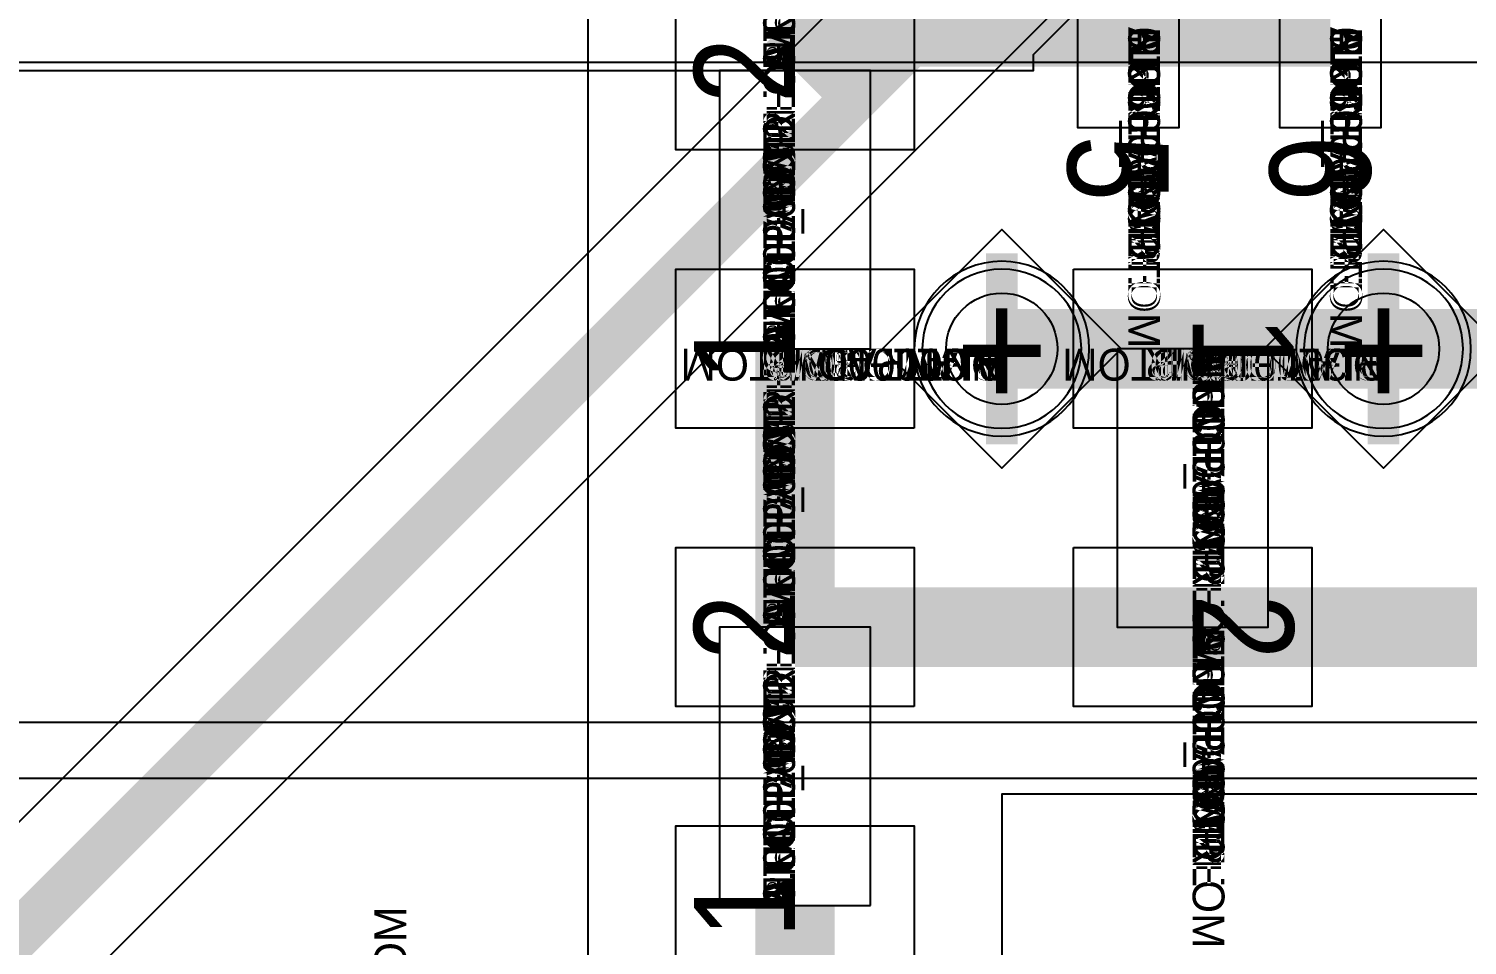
# Model space of a CAD drawing. Extents: x 0 to 323, y 0 to 320.
# Drawn here: x 113.69 to 122.74, y 199.36 to 205.12 of the extents above; entities that cross this region are included whole.
import ezdxf
from ezdxf.enums import TextEntityAlignment as Align

# ---------------------------------------------------------------- set-up
doc = ezdxf.new("R2010")
doc.units = 0
doc.header["$MEASUREMENT"] = 0
doc.layers.get('0').update_dxf_attribs({"linetype": 'CONTINUOUS'})
for name, color, linetype in [('CDN_FIGURES', 7, 'CONTINUOUS'), ('ETCH_BOTTOM', 7, 'CONTINUOUS'), ('ETCH_GND', 3, 'CONTINUOUS'), ('ETCH_INT1', 4, 'CONTINUOUS'), ('ETCH_INT2', 5, 'CONTINUOUS'), ('ETCH_PWR', 6, 'CONTINUOUS'), ('ETCH_TOP', 2, 'CONTINUOUS'), ('MANUFACTURING_NCLEGEND-1-6', 8, 'CONTINUOUS'), ('PACKAGE_GEOMETRY_ASSEMBLY_TOP', 11, 'CONTINUOUS'), ('PACKAGE_GEOMETRY_PIN_NUMBER', 9, 'CONTINUOUS')]:
    doc.layers.add(name, color=color, linetype=linetype)

# ---------------------------------------------------------------- blocks, each defined once
blk = doc.blocks.new('PAD_INFO')
for tag in ['SHAPE_TYPE', 'PAD_HEIGHT', 'PAD_LAYER', 'PAD_TYPE', 'PAD_WIDTH']:
    blk.add_attdef(tag, (0, 0), '', height=0.2)
at = {"flags": 2}
blk.add_attdef('CDN_TYPE', (0, 0), '', height=0.2, dxfattribs=at)
blk = doc.blocks.new('DRILL_INFO')
at = {"flags": 2}
blk.add_attdef('CDN_TYPE', (0, 0), '', height=0.2, dxfattribs=at)
for tag in ['FSHAPE', 'FCHAR', 'DRILL_HEIGHT', 'DIAMETER', 'PLATED', 'DRILL_WIDTH']:
    blk.add_attdef(tag, (0, 0), '', height=0.2)
blk = doc.blocks.new('VIA0700X0300')
at = {"layer": 'ETCH_BOTTOM'}
blk.add_circle((0, 0), 0.35, dxfattribs=at)
at = {"layer": 'ETCH_GND'}
blk.add_circle((0, 0), 0.35, dxfattribs=at)
at = {"layer": 'ETCH_INT1'}
blk.add_circle((0, 0), 0.35, dxfattribs=at)
at = {"layer": 'ETCH_INT2'}
blk.add_circle((0, 0), 0.35, dxfattribs=at)
at = {"layer": 'ETCH_PWR'}
blk.add_circle((0, 0), 0.35, dxfattribs=at)
at = {"layer": 'ETCH_TOP'}
blk.add_circle((0, 0), 0.35, dxfattribs=at)
ref = blk.add_blockref('PAD_INFO', (0, 0))
ref.add_attrib('PAD_LAYER', 'ETCH_TOP', (0, 0), dxfattribs={"height": 0.2})
ref.add_attrib('SHAPE_TYPE', 'NULL', (0, 0), dxfattribs={"height": 0.2})
ref.add_attrib('PAD_TYPE', 'ANTIPAD', (0, 0), dxfattribs={"height": 0.2})
ref.add_attrib('PAD_WIDTH', '0.000000', (0, 0), dxfattribs={"height": 0.2})
ref.add_attrib('PAD_HEIGHT', '0.000000', (0, 0), dxfattribs={"height": 0.2})
ref = blk.add_blockref('PAD_INFO', (0, 0))
ref.add_attrib('PAD_LAYER', 'ETCH_GND', (0, 0), dxfattribs={"height": 0.2})
ref.add_attrib('SHAPE_TYPE', 'NULL', (0, 0), dxfattribs={"height": 0.2})
ref.add_attrib('PAD_TYPE', 'ANTIPAD', (0, 0), dxfattribs={"height": 0.2})
ref.add_attrib('PAD_WIDTH', '0.000000', (0, 0), dxfattribs={"height": 0.2})
ref.add_attrib('PAD_HEIGHT', '0.000000', (0, 0), dxfattribs={"height": 0.2})
ref = blk.add_blockref('PAD_INFO', (0, 0))
ref.add_attrib('PAD_LAYER', 'ETCH_INT1', (0, 0), dxfattribs={"height": 0.2})
ref.add_attrib('SHAPE_TYPE', 'NULL', (0, 0), dxfattribs={"height": 0.2})
ref.add_attrib('PAD_TYPE', 'ANTIPAD', (0, 0), dxfattribs={"height": 0.2})
ref.add_attrib('PAD_WIDTH', '0.000000', (0, 0), dxfattribs={"height": 0.2})
ref.add_attrib('PAD_HEIGHT', '0.000000', (0, 0), dxfattribs={"height": 0.2})
ref = blk.add_blockref('PAD_INFO', (0, 0))
ref.add_attrib('PAD_LAYER', 'ETCH_INT2', (0, 0), dxfattribs={"height": 0.2})
ref.add_attrib('SHAPE_TYPE', 'NULL', (0, 0), dxfattribs={"height": 0.2})
ref.add_attrib('PAD_TYPE', 'ANTIPAD', (0, 0), dxfattribs={"height": 0.2})
ref.add_attrib('PAD_WIDTH', '0.000000', (0, 0), dxfattribs={"height": 0.2})
ref.add_attrib('PAD_HEIGHT', '0.000000', (0, 0), dxfattribs={"height": 0.2})
ref = blk.add_blockref('PAD_INFO', (0, 0))
ref.add_attrib('PAD_LAYER', 'ETCH_PWR', (0, 0), dxfattribs={"height": 0.2})
ref.add_attrib('SHAPE_TYPE', 'NULL', (0, 0), dxfattribs={"height": 0.2})
ref.add_attrib('PAD_TYPE', 'ANTIPAD', (0, 0), dxfattribs={"height": 0.2})
ref.add_attrib('PAD_WIDTH', '0.000000', (0, 0), dxfattribs={"height": 0.2})
ref.add_attrib('PAD_HEIGHT', '0.000000', (0, 0), dxfattribs={"height": 0.2})
ref = blk.add_blockref('PAD_INFO', (0, 0))
ref.add_attrib('PAD_LAYER', 'ETCH_BOTTOM', (0, 0), dxfattribs={"height": 0.2})
ref.add_attrib('SHAPE_TYPE', 'NULL', (0, 0), dxfattribs={"height": 0.2})
ref.add_attrib('PAD_TYPE', 'ANTIPAD', (0, 0), dxfattribs={"height": 0.2})
ref.add_attrib('PAD_WIDTH', '0.000000', (0, 0), dxfattribs={"height": 0.2})
ref.add_attrib('PAD_HEIGHT', '0.000000', (0, 0), dxfattribs={"height": 0.2})
ref = blk.add_blockref('PAD_INFO', (0, 0))
ref.add_attrib('PAD_LAYER', 'ETCH_TOP', (0, 0), dxfattribs={"height": 0.2})
ref.add_attrib('SHAPE_TYPE', 'NULL', (0, 0), dxfattribs={"height": 0.2})
ref.add_attrib('PAD_TYPE', 'THERMAL', (0, 0), dxfattribs={"height": 0.2})
ref.add_attrib('PAD_WIDTH', '0.000000', (0, 0), dxfattribs={"height": 0.2})
ref.add_attrib('PAD_HEIGHT', '0.000000', (0, 0), dxfattribs={"height": 0.2})
ref = blk.add_blockref('PAD_INFO', (0, 0))
ref.add_attrib('PAD_LAYER', 'ETCH_GND', (0, 0), dxfattribs={"height": 0.2})
ref.add_attrib('SHAPE_TYPE', 'NULL', (0, 0), dxfattribs={"height": 0.2})
ref.add_attrib('PAD_TYPE', 'THERMAL', (0, 0), dxfattribs={"height": 0.2})
ref.add_attrib('PAD_WIDTH', '0.000000', (0, 0), dxfattribs={"height": 0.2})
ref.add_attrib('PAD_HEIGHT', '0.000000', (0, 0), dxfattribs={"height": 0.2})
ref = blk.add_blockref('PAD_INFO', (0, 0))
ref.add_attrib('PAD_LAYER', 'ETCH_INT1', (0, 0), dxfattribs={"height": 0.2})
ref.add_attrib('SHAPE_TYPE', 'NULL', (0, 0), dxfattribs={"height": 0.2})
ref.add_attrib('PAD_TYPE', 'THERMAL', (0, 0), dxfattribs={"height": 0.2})
ref.add_attrib('PAD_WIDTH', '0.000000', (0, 0), dxfattribs={"height": 0.2})
ref.add_attrib('PAD_HEIGHT', '0.000000', (0, 0), dxfattribs={"height": 0.2})
ref = blk.add_blockref('PAD_INFO', (0, 0))
ref.add_attrib('PAD_LAYER', 'ETCH_INT2', (0, 0), dxfattribs={"height": 0.2})
ref.add_attrib('SHAPE_TYPE', 'NULL', (0, 0), dxfattribs={"height": 0.2})
ref.add_attrib('PAD_TYPE', 'THERMAL', (0, 0), dxfattribs={"height": 0.2})
ref.add_attrib('PAD_WIDTH', '0.000000', (0, 0), dxfattribs={"height": 0.2})
ref.add_attrib('PAD_HEIGHT', '0.000000', (0, 0), dxfattribs={"height": 0.2})
ref = blk.add_blockref('PAD_INFO', (0, 0))
ref.add_attrib('PAD_LAYER', 'ETCH_PWR', (0, 0), dxfattribs={"height": 0.2})
ref.add_attrib('SHAPE_TYPE', 'NULL', (0, 0), dxfattribs={"height": 0.2})
ref.add_attrib('PAD_TYPE', 'THERMAL', (0, 0), dxfattribs={"height": 0.2})
ref.add_attrib('PAD_WIDTH', '0.000000', (0, 0), dxfattribs={"height": 0.2})
ref.add_attrib('PAD_HEIGHT', '0.000000', (0, 0), dxfattribs={"height": 0.2})
ref = blk.add_blockref('PAD_INFO', (0, 0))
ref.add_attrib('PAD_LAYER', 'ETCH_BOTTOM', (0, 0), dxfattribs={"height": 0.2})
ref.add_attrib('SHAPE_TYPE', 'NULL', (0, 0), dxfattribs={"height": 0.2})
ref.add_attrib('PAD_TYPE', 'THERMAL', (0, 0), dxfattribs={"height": 0.2})
ref.add_attrib('PAD_WIDTH', '0.000000', (0, 0), dxfattribs={"height": 0.2})
ref.add_attrib('PAD_HEIGHT', '0.000000', (0, 0), dxfattribs={"height": 0.2})
ref = blk.add_blockref('PAD_INFO', (0, 0))
ref.add_attrib('PAD_LAYER', 'ETCH_TOP', (0, 0), dxfattribs={"height": 0.2})
ref.add_attrib('SHAPE_TYPE', 'CIRCLE', (0, 0), dxfattribs={"height": 0.2})
ref.add_attrib('PAD_TYPE', 'REGULAR', (0, 0), dxfattribs={"height": 0.2})
ref.add_attrib('PAD_WIDTH', '0.700000', (0, 0), dxfattribs={"height": 0.2})
ref.add_attrib('PAD_HEIGHT', '0.700000', (0, 0), dxfattribs={"height": 0.2})
ref = blk.add_blockref('PAD_INFO', (0, 0))
ref.add_attrib('PAD_LAYER', 'ETCH_GND', (0, 0), dxfattribs={"height": 0.2})
ref.add_attrib('SHAPE_TYPE', 'CIRCLE', (0, 0), dxfattribs={"height": 0.2})
ref.add_attrib('PAD_TYPE', 'REGULAR', (0, 0), dxfattribs={"height": 0.2})
ref.add_attrib('PAD_WIDTH', '0.700000', (0, 0), dxfattribs={"height": 0.2})
ref.add_attrib('PAD_HEIGHT', '0.700000', (0, 0), dxfattribs={"height": 0.2})
ref = blk.add_blockref('PAD_INFO', (0, 0))
ref.add_attrib('PAD_LAYER', 'ETCH_INT1', (0, 0), dxfattribs={"height": 0.2})
ref.add_attrib('SHAPE_TYPE', 'CIRCLE', (0, 0), dxfattribs={"height": 0.2})
ref.add_attrib('PAD_TYPE', 'REGULAR', (0, 0), dxfattribs={"height": 0.2})
ref.add_attrib('PAD_WIDTH', '0.700000', (0, 0), dxfattribs={"height": 0.2})
ref.add_attrib('PAD_HEIGHT', '0.700000', (0, 0), dxfattribs={"height": 0.2})
ref = blk.add_blockref('PAD_INFO', (0, 0))
ref.add_attrib('PAD_LAYER', 'ETCH_INT2', (0, 0), dxfattribs={"height": 0.2})
ref.add_attrib('SHAPE_TYPE', 'CIRCLE', (0, 0), dxfattribs={"height": 0.2})
ref.add_attrib('PAD_TYPE', 'REGULAR', (0, 0), dxfattribs={"height": 0.2})
ref.add_attrib('PAD_WIDTH', '0.700000', (0, 0), dxfattribs={"height": 0.2})
ref.add_attrib('PAD_HEIGHT', '0.700000', (0, 0), dxfattribs={"height": 0.2})
ref = blk.add_blockref('PAD_INFO', (0, 0))
ref.add_attrib('PAD_LAYER', 'ETCH_PWR', (0, 0), dxfattribs={"height": 0.2})
ref.add_attrib('SHAPE_TYPE', 'CIRCLE', (0, 0), dxfattribs={"height": 0.2})
ref.add_attrib('PAD_TYPE', 'REGULAR', (0, 0), dxfattribs={"height": 0.2})
ref.add_attrib('PAD_WIDTH', '0.700000', (0, 0), dxfattribs={"height": 0.2})
ref.add_attrib('PAD_HEIGHT', '0.700000', (0, 0), dxfattribs={"height": 0.2})
ref = blk.add_blockref('PAD_INFO', (0, 0))
ref.add_attrib('PAD_LAYER', 'ETCH_BOTTOM', (0, 0), dxfattribs={"height": 0.2})
ref.add_attrib('SHAPE_TYPE', 'CIRCLE', (0, 0), dxfattribs={"height": 0.2})
ref.add_attrib('PAD_TYPE', 'REGULAR', (0, 0), dxfattribs={"height": 0.2})
ref.add_attrib('PAD_WIDTH', '0.700000', (0, 0), dxfattribs={"height": 0.2})
ref.add_attrib('PAD_HEIGHT', '0.700000', (0, 0), dxfattribs={"height": 0.2})
ref = blk.add_blockref('DRILL_INFO', (0, 0))
ref.add_attrib('DIAMETER', '0.300000', (0, 0), dxfattribs={"height": 0.2})
ref.add_attrib('PLATED', 'PLATED', (0, 0), dxfattribs={"height": 0.2})
ref.add_attrib('FSHAPE', 'DIAMOND', (0, 0), dxfattribs={"height": 0.2})
ref.add_attrib('FCHAR', '+', (0, 0), dxfattribs={"height": 0.2})
ref.add_attrib('DRILL_WIDTH', '1.500000', (0, 0), dxfattribs={"height": 0.2})
ref.add_attrib('DRILL_HEIGHT', '1.500000', (0, 0), dxfattribs={"height": 0.2})
for tag in ['CDN_TYPE', 'PIN']:
    blk.add_attdef(tag, (0, 0), '', height=0.2)
at = {"flags": 2}
for tag in ['PSTKNAME', 'BBV']:
    blk.add_attdef(tag, (0, 0), '', height=0.2, dxfattribs=at)
blk = doc.blocks.new('FIGURE_DIAMOND')
at = {"layer": 'CDN_FIGURES'}
blk.add_lwpolyline([(-0.5, 0), (0, 0.5), (0.5, 0), (0, -0.5)], close=True, dxfattribs=at)
blk = doc.blocks.new('SMD50_25')
at = {"layer": 'ETCH_TOP'}
blk.add_lwpolyline([(-0.635, -0.3175), (-0.635, 0.3175), (0.635, 0.3175), (0.635, -0.3175)], close=True, dxfattribs=at)
ref = blk.add_blockref('PAD_INFO', (0, 0))
ref.add_attrib('PAD_LAYER', 'ETCH_TOP', (0, 0), dxfattribs={"height": 0.2})
ref.add_attrib('SHAPE_TYPE', 'NULL', (0, 0), dxfattribs={"height": 0.2})
ref.add_attrib('PAD_TYPE', 'ANTIPAD', (0, 0), dxfattribs={"height": 0.2})
ref.add_attrib('PAD_WIDTH', '0.000000', (0, 0), dxfattribs={"height": 0.2})
ref.add_attrib('PAD_HEIGHT', '0.000000', (0, 0), dxfattribs={"height": 0.2})
ref = blk.add_blockref('PAD_INFO', (0, 0))
ref.add_attrib('PAD_LAYER', 'ETCH_GND', (0, 0), dxfattribs={"height": 0.2})
ref.add_attrib('SHAPE_TYPE', 'NULL', (0, 0), dxfattribs={"height": 0.2})
ref.add_attrib('PAD_TYPE', 'ANTIPAD', (0, 0), dxfattribs={"height": 0.2})
ref.add_attrib('PAD_WIDTH', '0.000000', (0, 0), dxfattribs={"height": 0.2})
ref.add_attrib('PAD_HEIGHT', '0.000000', (0, 0), dxfattribs={"height": 0.2})
ref = blk.add_blockref('PAD_INFO', (0, 0))
ref.add_attrib('PAD_LAYER', 'ETCH_INT1', (0, 0), dxfattribs={"height": 0.2})
ref.add_attrib('SHAPE_TYPE', 'NULL', (0, 0), dxfattribs={"height": 0.2})
ref.add_attrib('PAD_TYPE', 'ANTIPAD', (0, 0), dxfattribs={"height": 0.2})
ref.add_attrib('PAD_WIDTH', '0.000000', (0, 0), dxfattribs={"height": 0.2})
ref.add_attrib('PAD_HEIGHT', '0.000000', (0, 0), dxfattribs={"height": 0.2})
ref = blk.add_blockref('PAD_INFO', (0, 0))
ref.add_attrib('PAD_LAYER', 'ETCH_INT2', (0, 0), dxfattribs={"height": 0.2})
ref.add_attrib('SHAPE_TYPE', 'NULL', (0, 0), dxfattribs={"height": 0.2})
ref.add_attrib('PAD_TYPE', 'ANTIPAD', (0, 0), dxfattribs={"height": 0.2})
ref.add_attrib('PAD_WIDTH', '0.000000', (0, 0), dxfattribs={"height": 0.2})
ref.add_attrib('PAD_HEIGHT', '0.000000', (0, 0), dxfattribs={"height": 0.2})
ref = blk.add_blockref('PAD_INFO', (0, 0))
ref.add_attrib('PAD_LAYER', 'ETCH_PWR', (0, 0), dxfattribs={"height": 0.2})
ref.add_attrib('SHAPE_TYPE', 'NULL', (0, 0), dxfattribs={"height": 0.2})
ref.add_attrib('PAD_TYPE', 'ANTIPAD', (0, 0), dxfattribs={"height": 0.2})
ref.add_attrib('PAD_WIDTH', '0.000000', (0, 0), dxfattribs={"height": 0.2})
ref.add_attrib('PAD_HEIGHT', '0.000000', (0, 0), dxfattribs={"height": 0.2})
ref = blk.add_blockref('PAD_INFO', (0, 0))
ref.add_attrib('PAD_LAYER', 'ETCH_BOTTOM', (0, 0), dxfattribs={"height": 0.2})
ref.add_attrib('SHAPE_TYPE', 'NULL', (0, 0), dxfattribs={"height": 0.2})
ref.add_attrib('PAD_TYPE', 'ANTIPAD', (0, 0), dxfattribs={"height": 0.2})
ref.add_attrib('PAD_WIDTH', '0.000000', (0, 0), dxfattribs={"height": 0.2})
ref.add_attrib('PAD_HEIGHT', '0.000000', (0, 0), dxfattribs={"height": 0.2})
ref = blk.add_blockref('PAD_INFO', (0, 0))
ref.add_attrib('PAD_LAYER', 'ETCH_TOP', (0, 0), dxfattribs={"height": 0.2})
ref.add_attrib('SHAPE_TYPE', 'NULL', (0, 0), dxfattribs={"height": 0.2})
ref.add_attrib('PAD_TYPE', 'THERMAL', (0, 0), dxfattribs={"height": 0.2})
ref.add_attrib('PAD_WIDTH', '0.000000', (0, 0), dxfattribs={"height": 0.2})
ref.add_attrib('PAD_HEIGHT', '0.000000', (0, 0), dxfattribs={"height": 0.2})
ref = blk.add_blockref('PAD_INFO', (0, 0))
ref.add_attrib('PAD_LAYER', 'ETCH_GND', (0, 0), dxfattribs={"height": 0.2})
ref.add_attrib('SHAPE_TYPE', 'NULL', (0, 0), dxfattribs={"height": 0.2})
ref.add_attrib('PAD_TYPE', 'THERMAL', (0, 0), dxfattribs={"height": 0.2})
ref.add_attrib('PAD_WIDTH', '0.000000', (0, 0), dxfattribs={"height": 0.2})
ref.add_attrib('PAD_HEIGHT', '0.000000', (0, 0), dxfattribs={"height": 0.2})
ref = blk.add_blockref('PAD_INFO', (0, 0))
ref.add_attrib('PAD_LAYER', 'ETCH_INT1', (0, 0), dxfattribs={"height": 0.2})
ref.add_attrib('SHAPE_TYPE', 'NULL', (0, 0), dxfattribs={"height": 0.2})
ref.add_attrib('PAD_TYPE', 'THERMAL', (0, 0), dxfattribs={"height": 0.2})
ref.add_attrib('PAD_WIDTH', '0.000000', (0, 0), dxfattribs={"height": 0.2})
ref.add_attrib('PAD_HEIGHT', '0.000000', (0, 0), dxfattribs={"height": 0.2})
ref = blk.add_blockref('PAD_INFO', (0, 0))
ref.add_attrib('PAD_LAYER', 'ETCH_INT2', (0, 0), dxfattribs={"height": 0.2})
ref.add_attrib('SHAPE_TYPE', 'NULL', (0, 0), dxfattribs={"height": 0.2})
ref.add_attrib('PAD_TYPE', 'THERMAL', (0, 0), dxfattribs={"height": 0.2})
ref.add_attrib('PAD_WIDTH', '0.000000', (0, 0), dxfattribs={"height": 0.2})
ref.add_attrib('PAD_HEIGHT', '0.000000', (0, 0), dxfattribs={"height": 0.2})
ref = blk.add_blockref('PAD_INFO', (0, 0))
ref.add_attrib('PAD_LAYER', 'ETCH_PWR', (0, 0), dxfattribs={"height": 0.2})
ref.add_attrib('SHAPE_TYPE', 'NULL', (0, 0), dxfattribs={"height": 0.2})
ref.add_attrib('PAD_TYPE', 'THERMAL', (0, 0), dxfattribs={"height": 0.2})
ref.add_attrib('PAD_WIDTH', '0.000000', (0, 0), dxfattribs={"height": 0.2})
ref.add_attrib('PAD_HEIGHT', '0.000000', (0, 0), dxfattribs={"height": 0.2})
ref = blk.add_blockref('PAD_INFO', (0, 0))
ref.add_attrib('PAD_LAYER', 'ETCH_BOTTOM', (0, 0), dxfattribs={"height": 0.2})
ref.add_attrib('SHAPE_TYPE', 'NULL', (0, 0), dxfattribs={"height": 0.2})
ref.add_attrib('PAD_TYPE', 'THERMAL', (0, 0), dxfattribs={"height": 0.2})
ref.add_attrib('PAD_WIDTH', '0.000000', (0, 0), dxfattribs={"height": 0.2})
ref.add_attrib('PAD_HEIGHT', '0.000000', (0, 0), dxfattribs={"height": 0.2})
ref = blk.add_blockref('PAD_INFO', (0, 0))
ref.add_attrib('PAD_LAYER', 'ETCH_TOP', (0, 0), dxfattribs={"height": 0.2})
ref.add_attrib('SHAPE_TYPE', 'RECTANGLE', (0, 0), dxfattribs={"height": 0.2})
ref.add_attrib('PAD_TYPE', 'REGULAR', (0, 0), dxfattribs={"height": 0.2})
ref.add_attrib('PAD_WIDTH', '1.270000', (0, 0), dxfattribs={"height": 0.2})
ref.add_attrib('PAD_HEIGHT', '0.635000', (0, 0), dxfattribs={"height": 0.2})
ref = blk.add_blockref('PAD_INFO', (0, 0))
ref.add_attrib('PAD_LAYER', 'ETCH_GND', (0, 0), dxfattribs={"height": 0.2})
ref.add_attrib('SHAPE_TYPE', 'NULL', (0, 0), dxfattribs={"height": 0.2})
ref.add_attrib('PAD_TYPE', 'REGULAR', (0, 0), dxfattribs={"height": 0.2})
ref.add_attrib('PAD_WIDTH', '0.000000', (0, 0), dxfattribs={"height": 0.2})
ref.add_attrib('PAD_HEIGHT', '0.000000', (0, 0), dxfattribs={"height": 0.2})
ref = blk.add_blockref('PAD_INFO', (0, 0))
ref.add_attrib('PAD_LAYER', 'ETCH_INT1', (0, 0), dxfattribs={"height": 0.2})
ref.add_attrib('SHAPE_TYPE', 'NULL', (0, 0), dxfattribs={"height": 0.2})
ref.add_attrib('PAD_TYPE', 'REGULAR', (0, 0), dxfattribs={"height": 0.2})
ref.add_attrib('PAD_WIDTH', '0.000000', (0, 0), dxfattribs={"height": 0.2})
ref.add_attrib('PAD_HEIGHT', '0.000000', (0, 0), dxfattribs={"height": 0.2})
ref = blk.add_blockref('PAD_INFO', (0, 0))
ref.add_attrib('PAD_LAYER', 'ETCH_INT2', (0, 0), dxfattribs={"height": 0.2})
ref.add_attrib('SHAPE_TYPE', 'NULL', (0, 0), dxfattribs={"height": 0.2})
ref.add_attrib('PAD_TYPE', 'REGULAR', (0, 0), dxfattribs={"height": 0.2})
ref.add_attrib('PAD_WIDTH', '0.000000', (0, 0), dxfattribs={"height": 0.2})
ref.add_attrib('PAD_HEIGHT', '0.000000', (0, 0), dxfattribs={"height": 0.2})
ref = blk.add_blockref('PAD_INFO', (0, 0))
ref.add_attrib('PAD_LAYER', 'ETCH_PWR', (0, 0), dxfattribs={"height": 0.2})
ref.add_attrib('SHAPE_TYPE', 'NULL', (0, 0), dxfattribs={"height": 0.2})
ref.add_attrib('PAD_TYPE', 'REGULAR', (0, 0), dxfattribs={"height": 0.2})
ref.add_attrib('PAD_WIDTH', '0.000000', (0, 0), dxfattribs={"height": 0.2})
ref.add_attrib('PAD_HEIGHT', '0.000000', (0, 0), dxfattribs={"height": 0.2})
ref = blk.add_blockref('PAD_INFO', (0, 0))
ref.add_attrib('PAD_LAYER', 'ETCH_BOTTOM', (0, 0), dxfattribs={"height": 0.2})
ref.add_attrib('SHAPE_TYPE', 'NULL', (0, 0), dxfattribs={"height": 0.2})
ref.add_attrib('PAD_TYPE', 'REGULAR', (0, 0), dxfattribs={"height": 0.2})
ref.add_attrib('PAD_WIDTH', '0.000000', (0, 0), dxfattribs={"height": 0.2})
ref.add_attrib('PAD_HEIGHT', '0.000000', (0, 0), dxfattribs={"height": 0.2})
ref = blk.add_blockref('DRILL_INFO', (0, 0))
ref.add_attrib('DIAMETER', '0.000000', (0, 0), dxfattribs={"height": 0.2})
ref.add_attrib('PLATED', 'NON_PLATED', (0, 0), dxfattribs={"height": 0.2})
ref.add_attrib('FSHAPE', 'NULL', (0, 0), dxfattribs={"height": 0.2})
ref.add_attrib('DRILL_WIDTH', '0.000000', (0, 0), dxfattribs={"height": 0.2})
ref.add_attrib('DRILL_HEIGHT', '0.000000', (0, 0), dxfattribs={"height": 0.2})
for tag in ['CDN_TYPE', 'PIN']:
    blk.add_attdef(tag, (0, 0), '', height=0.2)
at = {"flags": 2}
for tag in ['PSTKNAME', 'BBV']:
    blk.add_attdef(tag, (0, 0), '', height=0.2, dxfattribs=at)
blk = doc.blocks.new('SOIC8')
at = {"layer": 'ETCH_TOP'}
ref = blk.add_blockref('SMD50_25', (2.4765, 1.905), dxfattribs=at)
ref.add_attrib('CDN_TYPE', 'PIN', (0, 0), dxfattribs={"height": 0.2})
ref.add_attrib('PIN', '8', (0, 0), dxfattribs={"height": 0.2})
ref = blk.add_blockref('SMD50_25', (2.4765, 0.635), dxfattribs=at)
ref.add_attrib('CDN_TYPE', 'PIN', (0, 0), dxfattribs={"height": 0.2})
ref.add_attrib('PIN', '7', (0, 0), dxfattribs={"height": 0.2})
ref = blk.add_blockref('SMD50_25', (2.4765, -1.905), dxfattribs=at)
ref.add_attrib('CDN_TYPE', 'PIN', (0, 0), dxfattribs={"height": 0.2})
ref.add_attrib('PIN', '5', (0, 0), dxfattribs={"height": 0.2})
ref = blk.add_blockref('SMD50_25', (2.4765, -0.635), dxfattribs=at)
ref.add_attrib('CDN_TYPE', 'PIN', (0, 0), dxfattribs={"height": 0.2})
ref.add_attrib('PIN', '6', (0, 0), dxfattribs={"height": 0.2})
at = {"flags": 2}
for tag in ['SYMBOL_TYPE', 'CDN_TYPE', 'REFDES']:
    blk.add_attdef(tag, (0, 0), '', height=0.2, dxfattribs=at)
blk = doc.blocks.new('RC1000X1500TS')
at = {"layer": 'ETCH_TOP'}
blk.add_lwpolyline([(-0.5, -0.75), (-0.5, 0.75), (0.5, 0.75), (0.5, -0.75)], close=True, dxfattribs=at)
ref = blk.add_blockref('PAD_INFO', (0, 0))
ref.add_attrib('PAD_LAYER', 'ETCH_TOP', (0, 0), dxfattribs={"height": 0.2})
ref.add_attrib('SHAPE_TYPE', 'NULL', (0, 0), dxfattribs={"height": 0.2})
ref.add_attrib('PAD_TYPE', 'ANTIPAD', (0, 0), dxfattribs={"height": 0.2})
ref.add_attrib('PAD_WIDTH', '0.000000', (0, 0), dxfattribs={"height": 0.2})
ref.add_attrib('PAD_HEIGHT', '0.000000', (0, 0), dxfattribs={"height": 0.2})
ref = blk.add_blockref('PAD_INFO', (0, 0))
ref.add_attrib('PAD_LAYER', 'ETCH_GND', (0, 0), dxfattribs={"height": 0.2})
ref.add_attrib('SHAPE_TYPE', 'NULL', (0, 0), dxfattribs={"height": 0.2})
ref.add_attrib('PAD_TYPE', 'ANTIPAD', (0, 0), dxfattribs={"height": 0.2})
ref.add_attrib('PAD_WIDTH', '0.000000', (0, 0), dxfattribs={"height": 0.2})
ref.add_attrib('PAD_HEIGHT', '0.000000', (0, 0), dxfattribs={"height": 0.2})
ref = blk.add_blockref('PAD_INFO', (0, 0))
ref.add_attrib('PAD_LAYER', 'ETCH_INT1', (0, 0), dxfattribs={"height": 0.2})
ref.add_attrib('SHAPE_TYPE', 'NULL', (0, 0), dxfattribs={"height": 0.2})
ref.add_attrib('PAD_TYPE', 'ANTIPAD', (0, 0), dxfattribs={"height": 0.2})
ref.add_attrib('PAD_WIDTH', '0.000000', (0, 0), dxfattribs={"height": 0.2})
ref.add_attrib('PAD_HEIGHT', '0.000000', (0, 0), dxfattribs={"height": 0.2})
ref = blk.add_blockref('PAD_INFO', (0, 0))
ref.add_attrib('PAD_LAYER', 'ETCH_INT2', (0, 0), dxfattribs={"height": 0.2})
ref.add_attrib('SHAPE_TYPE', 'NULL', (0, 0), dxfattribs={"height": 0.2})
ref.add_attrib('PAD_TYPE', 'ANTIPAD', (0, 0), dxfattribs={"height": 0.2})
ref.add_attrib('PAD_WIDTH', '0.000000', (0, 0), dxfattribs={"height": 0.2})
ref.add_attrib('PAD_HEIGHT', '0.000000', (0, 0), dxfattribs={"height": 0.2})
ref = blk.add_blockref('PAD_INFO', (0, 0))
ref.add_attrib('PAD_LAYER', 'ETCH_PWR', (0, 0), dxfattribs={"height": 0.2})
ref.add_attrib('SHAPE_TYPE', 'NULL', (0, 0), dxfattribs={"height": 0.2})
ref.add_attrib('PAD_TYPE', 'ANTIPAD', (0, 0), dxfattribs={"height": 0.2})
ref.add_attrib('PAD_WIDTH', '0.000000', (0, 0), dxfattribs={"height": 0.2})
ref.add_attrib('PAD_HEIGHT', '0.000000', (0, 0), dxfattribs={"height": 0.2})
ref = blk.add_blockref('PAD_INFO', (0, 0))
ref.add_attrib('PAD_LAYER', 'ETCH_BOTTOM', (0, 0), dxfattribs={"height": 0.2})
ref.add_attrib('SHAPE_TYPE', 'NULL', (0, 0), dxfattribs={"height": 0.2})
ref.add_attrib('PAD_TYPE', 'ANTIPAD', (0, 0), dxfattribs={"height": 0.2})
ref.add_attrib('PAD_WIDTH', '0.000000', (0, 0), dxfattribs={"height": 0.2})
ref.add_attrib('PAD_HEIGHT', '0.000000', (0, 0), dxfattribs={"height": 0.2})
ref = blk.add_blockref('PAD_INFO', (0, 0))
ref.add_attrib('PAD_LAYER', 'ETCH_TOP', (0, 0), dxfattribs={"height": 0.2})
ref.add_attrib('SHAPE_TYPE', 'NULL', (0, 0), dxfattribs={"height": 0.2})
ref.add_attrib('PAD_TYPE', 'THERMAL', (0, 0), dxfattribs={"height": 0.2})
ref.add_attrib('PAD_WIDTH', '0.000000', (0, 0), dxfattribs={"height": 0.2})
ref.add_attrib('PAD_HEIGHT', '0.000000', (0, 0), dxfattribs={"height": 0.2})
ref = blk.add_blockref('PAD_INFO', (0, 0))
ref.add_attrib('PAD_LAYER', 'ETCH_GND', (0, 0), dxfattribs={"height": 0.2})
ref.add_attrib('SHAPE_TYPE', 'NULL', (0, 0), dxfattribs={"height": 0.2})
ref.add_attrib('PAD_TYPE', 'THERMAL', (0, 0), dxfattribs={"height": 0.2})
ref.add_attrib('PAD_WIDTH', '0.000000', (0, 0), dxfattribs={"height": 0.2})
ref.add_attrib('PAD_HEIGHT', '0.000000', (0, 0), dxfattribs={"height": 0.2})
ref = blk.add_blockref('PAD_INFO', (0, 0))
ref.add_attrib('PAD_LAYER', 'ETCH_INT1', (0, 0), dxfattribs={"height": 0.2})
ref.add_attrib('SHAPE_TYPE', 'NULL', (0, 0), dxfattribs={"height": 0.2})
ref.add_attrib('PAD_TYPE', 'THERMAL', (0, 0), dxfattribs={"height": 0.2})
ref.add_attrib('PAD_WIDTH', '0.000000', (0, 0), dxfattribs={"height": 0.2})
ref.add_attrib('PAD_HEIGHT', '0.000000', (0, 0), dxfattribs={"height": 0.2})
ref = blk.add_blockref('PAD_INFO', (0, 0))
ref.add_attrib('PAD_LAYER', 'ETCH_INT2', (0, 0), dxfattribs={"height": 0.2})
ref.add_attrib('SHAPE_TYPE', 'NULL', (0, 0), dxfattribs={"height": 0.2})
ref.add_attrib('PAD_TYPE', 'THERMAL', (0, 0), dxfattribs={"height": 0.2})
ref.add_attrib('PAD_WIDTH', '0.000000', (0, 0), dxfattribs={"height": 0.2})
ref.add_attrib('PAD_HEIGHT', '0.000000', (0, 0), dxfattribs={"height": 0.2})
ref = blk.add_blockref('PAD_INFO', (0, 0))
ref.add_attrib('PAD_LAYER', 'ETCH_PWR', (0, 0), dxfattribs={"height": 0.2})
ref.add_attrib('SHAPE_TYPE', 'NULL', (0, 0), dxfattribs={"height": 0.2})
ref.add_attrib('PAD_TYPE', 'THERMAL', (0, 0), dxfattribs={"height": 0.2})
ref.add_attrib('PAD_WIDTH', '0.000000', (0, 0), dxfattribs={"height": 0.2})
ref.add_attrib('PAD_HEIGHT', '0.000000', (0, 0), dxfattribs={"height": 0.2})
ref = blk.add_blockref('PAD_INFO', (0, 0))
ref.add_attrib('PAD_LAYER', 'ETCH_BOTTOM', (0, 0), dxfattribs={"height": 0.2})
ref.add_attrib('SHAPE_TYPE', 'NULL', (0, 0), dxfattribs={"height": 0.2})
ref.add_attrib('PAD_TYPE', 'THERMAL', (0, 0), dxfattribs={"height": 0.2})
ref.add_attrib('PAD_WIDTH', '0.000000', (0, 0), dxfattribs={"height": 0.2})
ref.add_attrib('PAD_HEIGHT', '0.000000', (0, 0), dxfattribs={"height": 0.2})
ref = blk.add_blockref('PAD_INFO', (0, 0))
ref.add_attrib('PAD_LAYER', 'ETCH_GND', (0, 0), dxfattribs={"height": 0.2})
ref.add_attrib('SHAPE_TYPE', 'NULL', (0, 0), dxfattribs={"height": 0.2})
ref.add_attrib('PAD_TYPE', 'REGULAR', (0, 0), dxfattribs={"height": 0.2})
ref.add_attrib('PAD_WIDTH', '0.000000', (0, 0), dxfattribs={"height": 0.2})
ref.add_attrib('PAD_HEIGHT', '0.000000', (0, 0), dxfattribs={"height": 0.2})
ref = blk.add_blockref('PAD_INFO', (0, 0))
ref.add_attrib('PAD_LAYER', 'ETCH_INT1', (0, 0), dxfattribs={"height": 0.2})
ref.add_attrib('SHAPE_TYPE', 'NULL', (0, 0), dxfattribs={"height": 0.2})
ref.add_attrib('PAD_TYPE', 'REGULAR', (0, 0), dxfattribs={"height": 0.2})
ref.add_attrib('PAD_WIDTH', '0.000000', (0, 0), dxfattribs={"height": 0.2})
ref.add_attrib('PAD_HEIGHT', '0.000000', (0, 0), dxfattribs={"height": 0.2})
ref = blk.add_blockref('PAD_INFO', (0, 0))
ref.add_attrib('PAD_LAYER', 'ETCH_INT2', (0, 0), dxfattribs={"height": 0.2})
ref.add_attrib('SHAPE_TYPE', 'NULL', (0, 0), dxfattribs={"height": 0.2})
ref.add_attrib('PAD_TYPE', 'REGULAR', (0, 0), dxfattribs={"height": 0.2})
ref.add_attrib('PAD_WIDTH', '0.000000', (0, 0), dxfattribs={"height": 0.2})
ref.add_attrib('PAD_HEIGHT', '0.000000', (0, 0), dxfattribs={"height": 0.2})
ref = blk.add_blockref('PAD_INFO', (0, 0))
ref.add_attrib('PAD_LAYER', 'ETCH_PWR', (0, 0), dxfattribs={"height": 0.2})
ref.add_attrib('SHAPE_TYPE', 'NULL', (0, 0), dxfattribs={"height": 0.2})
ref.add_attrib('PAD_TYPE', 'REGULAR', (0, 0), dxfattribs={"height": 0.2})
ref.add_attrib('PAD_WIDTH', '0.000000', (0, 0), dxfattribs={"height": 0.2})
ref.add_attrib('PAD_HEIGHT', '0.000000', (0, 0), dxfattribs={"height": 0.2})
ref = blk.add_blockref('PAD_INFO', (0, 0))
ref.add_attrib('PAD_LAYER', 'ETCH_BOTTOM', (0, 0), dxfattribs={"height": 0.2})
ref.add_attrib('SHAPE_TYPE', 'NULL', (0, 0), dxfattribs={"height": 0.2})
ref.add_attrib('PAD_TYPE', 'REGULAR', (0, 0), dxfattribs={"height": 0.2})
ref.add_attrib('PAD_WIDTH', '0.000000', (0, 0), dxfattribs={"height": 0.2})
ref.add_attrib('PAD_HEIGHT', '0.000000', (0, 0), dxfattribs={"height": 0.2})
ref = blk.add_blockref('DRILL_INFO', (0, 0))
ref.add_attrib('DIAMETER', '0.000000', (0, 0), dxfattribs={"height": 0.2})
ref.add_attrib('PLATED', 'PLATED', (0, 0), dxfattribs={"height": 0.2})
ref.add_attrib('FSHAPE', 'NULL', (0, 0), dxfattribs={"height": 0.2})
ref.add_attrib('DRILL_WIDTH', '0.000000', (0, 0), dxfattribs={"height": 0.2})
ref.add_attrib('DRILL_HEIGHT', '0.000000', (0, 0), dxfattribs={"height": 0.2})
ref = blk.add_blockref('PAD_INFO', (0, 0))
ref.add_attrib('PAD_LAYER', 'ETCH_TOP', (0, 0), dxfattribs={"height": 0.2})
ref.add_attrib('SHAPE_TYPE', 'RECTANGLE', (0, 0), dxfattribs={"height": 0.2})
ref.add_attrib('PAD_TYPE', 'REGULAR', (0, 0), dxfattribs={"height": 0.2})
ref.add_attrib('PAD_WIDTH', '1.000000', (0, 0), dxfattribs={"height": 0.2})
ref.add_attrib('PAD_HEIGHT', '1.500000', (0, 0), dxfattribs={"height": 0.2})
for tag in ['CDN_TYPE', 'PIN']:
    blk.add_attdef(tag, (0, 0), '', height=0.2)
at = {"flags": 2}
for tag in ['PSTKNAME', 'BBV']:
    blk.add_attdef(tag, (0, 0), '', height=0.2, dxfattribs=at)
blk = doc.blocks.new('F56')
at = {"layer": 'PACKAGE_GEOMETRY_ASSEMBLY_TOP'}
blk.add_lwpolyline([(0, -0.475), (1.75, -0.475), (1.75, 0.475), (0, 0.475)], close=True, dxfattribs=at)
at = {"layer": 'ETCH_TOP'}
ref = blk.add_blockref('RC1000X1500TS', (0, 0), dxfattribs=at)
ref.add_attrib('CDN_TYPE', 'PIN', (0, 0), dxfattribs={"height": 0.2})
ref.add_attrib('PIN', '1', (0, 0), dxfattribs={"height": 0.2})
ref = blk.add_blockref('RC1000X1500TS', (1.75, 0), dxfattribs=at)
ref.add_attrib('CDN_TYPE', 'PIN', (0, 0), dxfattribs={"height": 0.2})
ref.add_attrib('PIN', '2', (0, 0), dxfattribs={"height": 0.2})
at = {"flags": 2}
for tag in ['SYMBOL_TYPE', 'CDN_TYPE', 'REFDES']:
    blk.add_attdef(tag, (0, 0), '', height=0.2, dxfattribs=at)

msp = doc.modelspace()

# ---------------------------------------------------------------- linework, layer by layer
at = {"layer": 'ETCH_BOTTOM'}
for points in [[(119.8126, 203.1055, 0.2, 0.2, 0), (119.8126, 203.7063, 0.2, 0.2, 0)], [(122.2126, 203.1055, 0.2, 0.2, 0), (122.2126, 203.7063, 0.2, 0.2, 0)], [(119.8126, 202.5047, 0.2, 0.2, 0), (119.8126, 203.1055, 0.2, 0.2, 0)], [(122.2126, 202.5047, 0.2, 0.2, 0), (122.2126, 203.1055, 0.2, 0.2, 0)]]:
    msp.add_lwpolyline(points, format="xyseb", dxfattribs=at)
for points in [[(120.3627, 203.1055, 1), (119.2625, 203.1055, 1)], [(122.7627, 203.1055, 1), (121.6625, 203.1055, 1)]]:
    msp.add_lwpolyline(points, format="xyb", close=True, dxfattribs=at)
at = {"layer": 'ETCH_INT1'}
msp.add_lwpolyline([(128.0062, 206.4854), (127.3997, 206.4854), (127.2949, 206.3805, -2.365232), (126.7876, 205.8732), (125.8197, 204.9054), (111.621, 204.9054, -1.52703), (110.7042, 204.9054), (91.8197, 204.9054), (91.7734, 204.859, -1.781363), (91.0629, 204.3854), (75.5292, 204.3854, -1.457307)], format="xyb", dxfattribs=at)
for points in [[(120.3127, 203.1055, 1), (119.3125, 203.1055, 1)], [(122.7127, 203.1055, 1), (121.7125, 203.1055, 1)]]:
    msp.add_lwpolyline(points, format="xyb", close=True, dxfattribs=at)
at = {"layer": 'ETCH_INT2'}
for points, format in [([(81.4895, 179.9555, 0.3, 0.3, 0), (88.2933, 179.9555, 0.3, 0.3, 0), (88.3168, 179.979, 0.3, 0.3, 0), (88.8554, 179.979, 0.3, 0.3, 0), (88.8789, 179.9555, 0.3, 0.3, 0), (94.1626, 179.9555, 0.3, 0.3, 0), (124.5126, 210.3055, 0.3, 0.3, 0), (125.2895, 210.3055, 0.3, 0.3, 0), (125.7626, 210.7786, 0.3, 0.3, 0), (125.7626, 211.5555, 0.3, 0.3, 0), (131.5126, 217.3055, 0.3, 0.3, 0)], "xyseb"), ([(85.171, 180.4556), (88.0862, 180.4556), (88.1097, 180.4791), (89.0625, 180.4791), (89.086, 180.4556), (93.9555, 180.4556), (108.6377, 195.1379, -9.823898), (108.7802, 195.2804), (124.3055, 210.8056), (124.6794, 210.8056, -0.683571), (125.2625, 211.5326), (125.2625, 211.7626), (131.0125, 217.5126)], "xyb"), ([(132.0127, 217.0984), (126.2627, 211.3484), (126.2627, 210.5715), (125.4966, 209.8054), (124.7197, 209.8054), (101.0091, 186.0948, -3.369844), (100.6233, 185.709), (94.3697, 179.4554), (93.9206, 179.4554, -2.158663), (93.1576, 179.4554), (89.07, 179.4554, -1.294764), (88.1022, 179.4554), (81.2824, 179.4554)], "xyb")]:
    msp.add_lwpolyline(points, format=format, dxfattribs=at)
for points in [[(120.3127, 203.1055, 1), (119.3125, 203.1055, 1)], [(122.7127, 203.1055, 1), (121.7125, 203.1055, 1)]]:
    msp.add_lwpolyline(points, format="xyb", close=True, dxfattribs=at)
at = {"layer": 'ETCH_PWR'}
for points in [[(85.2626, 207.4555), (87.6126, 207.4555), (88.6126, 206.4555), (88.6126, 205.3555), (89.0626, 204.9055), (91.5526, 204.9055, 100.009999), (91.5726, 204.9055), (101.5626, 204.9055), (101.5626, 204.9555), (103.8126, 207.2055), (106.7626, 207.2055), (107.3626, 206.6055), (107.3626, 205.5555), (108.0626, 204.8555), (110.6855, 204.8555, 1.362659), (111.6397, 204.8555), (120.0126, 204.8555), (120.0126, 204.9555), (122.2626, 207.2055), (124.2626, 207.2055), (125.4126, 206.0555), (125.4126, 205.4555), (125.9126, 204.9555), (139.0626, 204.9555)], [(128.6054, 200.7555), (92.0397, 200.7555, 1.362659), (91.0855, 200.7555), (69.4127, 200.7555, 1.9997)], [(84.9957, 200.4055), (86.6625, 200.4055, 1.9997), (87.4627, 200.4055), (91.5526, 200.4055, 0.009999), (91.5726, 200.4055), (148.9126, 200.4055)]]:
    msp.add_lwpolyline(points, format="xyb", dxfattribs=at)
for points in [[(120.3127, 203.1055, 1), (119.3125, 203.1055, 1)], [(122.7127, 203.1055, 1), (121.7125, 203.1055, 1)]]:
    msp.add_lwpolyline(points, format="xyb", close=True, dxfattribs=at)
at = {"layer": 'ETCH_TOP'}
for points, format in [([(117.2125, 198.6276), (117.2125, 205.9056), (119.74, 205.9056), (119.74, 206.3141), (122.6563, 206.3141, -0.827471), (123.6389, 206.3141), (125.2852, 206.3141), (125.2852, 203.9439), (124.8127, 203.9439), (124.8127, 202.9806), (126.5627, 202.9806), (126.5627, 201.1304), (124.8127, 201.1304), (124.8127, 200.3054), (119.8127, 200.3054), (119.8127, 198.8556)], "xyb"), ([(120.6076, 205.129, 0.5, 0.5, 0), (118.7861, 205.129, 0.5, 0.5, 0), (118.5126, 204.8555, 0.5, 0.5, 0)], "xyseb"), ([(121.8776, 205.129, 0.5, 0.5, 0), (120.6076, 205.129, 0.5, 0.5, 0)], "xyseb"), ([(118.5126, 203.1055, 0.5, 0.5, 0), (118.5126, 201.3555, 0.5, 0.5, 0)], "xyseb"), ([(121.0126, 203.1055, 0.5, 0.5, 0), (119.8126, 203.1055, 0.5, 0.5, 0)], "xyseb"), ([(121.0126, 203.1055, 0.5, 0.5, 0), (122.2126, 203.1055, 0.5, 0.5, 0)], "xyseb"), ([(123.5126, 203.1055, 0.5, 0.5, 0), (122.2126, 203.1055, 0.5, 0.5, 0)], "xyseb"), ([(118.5126, 201.3555, 0.5, 0.5, 0), (121.0126, 201.3555, 0.5, 0.5, 0)], "xyseb"), ([(121.0126, 201.3555, 0.5, 0.5, 0), (123.5126, 201.3555, 0.5, 0.5, 0)], "xyseb"), ([(118.5126, 199.6055, 0.5, 0.5, 0), (118.5126, 197.8405, 0.5, 0.5, 0), (118.7626, 197.5905, 0.5, 0.5, 0)], "xyseb")]:
    msp.add_lwpolyline(points, format=format, dxfattribs=at)

# ---------------------------------------------------------------- block references
for name, p, rotation in [('SOIC8', (122.5126, 207.6055), 270), ('F56', (118.5126, 203.1055), 90), ('F56', (121.0126, 203.1055), 270), ('F56', (118.5126, 199.6055), 90), ('F56', (116.0676, 195.8275), 90)]:
    msp.add_blockref(name, p, dxfattribs=dict(rotation=rotation))
at = {"layer": 'ETCH_TOP', "rotation": 180}
for p in [(119.8126, 203.1055), (122.2126, 203.1055)]:
    msp.add_blockref('VIA0700X0300', p, dxfattribs=at)
at = {"layer": 'MANUFACTURING_NCLEGEND-1-6', "xscale": 1.5, "yscale": 1.5}
for p in [(119.8126, 203.1055), (122.2126, 203.1055)]:
    msp.add_blockref('FIGURE_DIAMOND', p, dxfattribs=at)

# ---------------------------------------------------------------- texts
at = {"layer": 'MANUFACTURING_NCLEGEND-1-6'}
for p in [(119.8126, 203.1055), (122.2126, 203.1055)]:
    msp.add_text('+', height=0.75, dxfattribs=at).set_placement(p, align=Align.MIDDLE_CENTER)
at = {"layer": 'PACKAGE_GEOMETRY_PIN_NUMBER', "width": 0.88}
for s, rotation, p in [('2', 90, (118.5126, 204.8555)), ('5', 270, (120.2266, 204.24)), ('6', 270, (121.4966, 204.24)), ('1', 90, (118.5126, 203.1055)), ('1', 270, (121.0126, 203.1055)), ('2', 90, (118.5126, 201.3555)), ('2', 270, (121.0126, 201.3555)), ('1', 90, (118.5126, 199.6055))]:
    msp.add_text(s, height=0.635, rotation=rotation, dxfattribs=at).set_placement(p, align=Align.CENTER)

doc.saveas('drawing.dxf')
